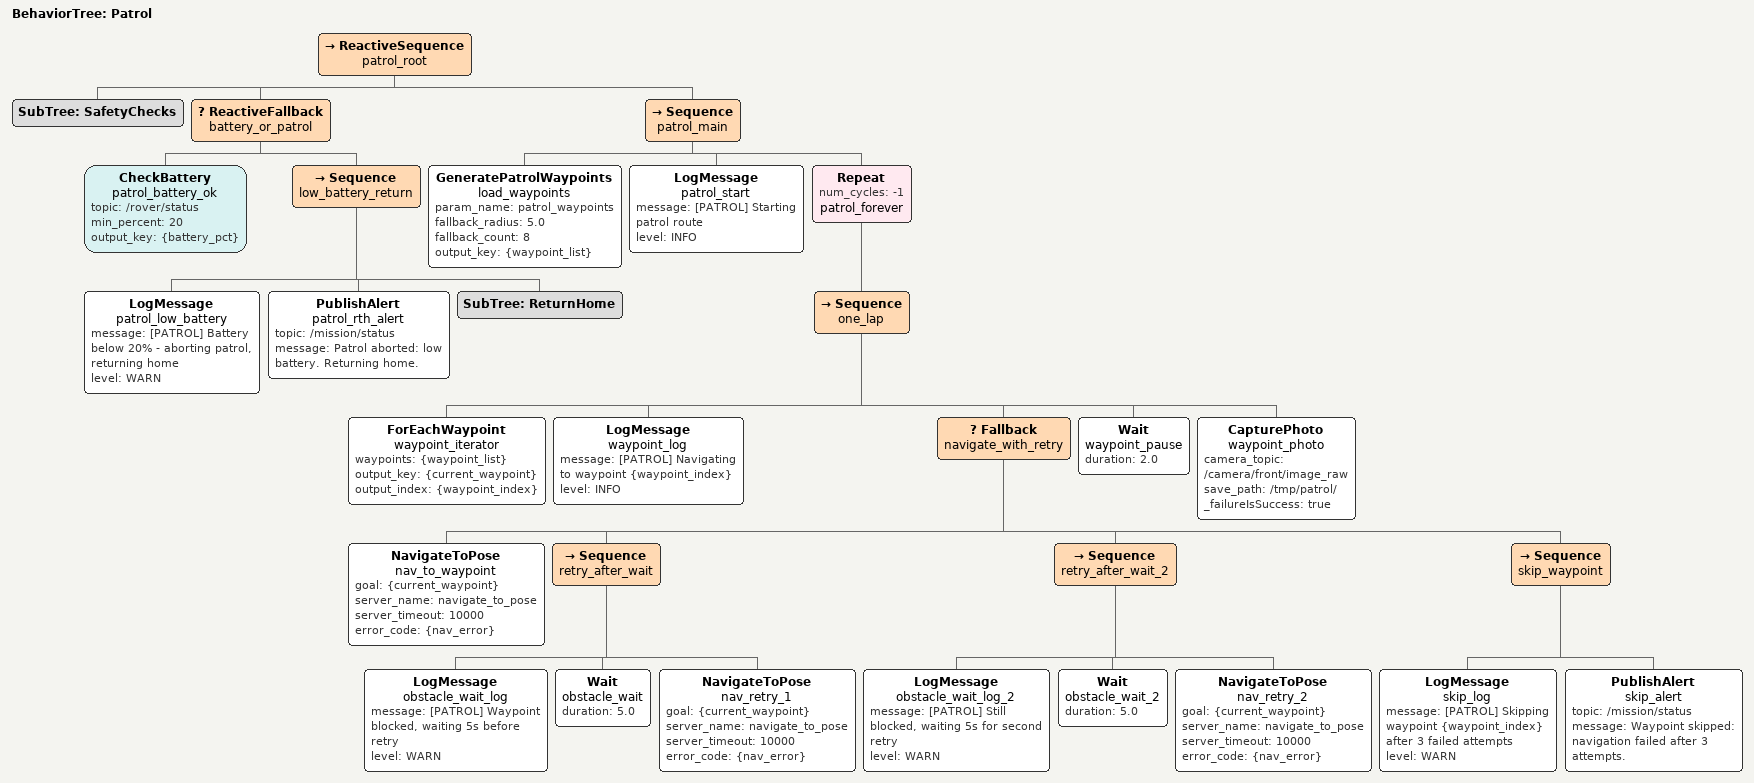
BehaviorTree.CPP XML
<?xml version="1.0" encoding="UTF-8"?>
<root BTCPP_format="4">

  <BehaviorTree ID="Patrol">
    <ReactiveSequence name="patrol_root">

      <!-- ===== SAFETY GATE (re-checked every tick) ===== -->
      <SubTree ID="SafetyChecks"/>

      <!-- ===== BATTERY-TRIGGERED RETURN HOME =====
           If battery drops below 20%, abort patrol and go home.
           ReactiveSequence re-checks this every tick. -->
      <ReactiveFallback name="battery_or_patrol">
        <CheckBattery name="patrol_battery_ok"
                       topic="/rover/status"
                       min_percent="20"
                       output_key="{battery_pct}"/>
        <!-- Battery low: switch to return home -->
        <Sequence name="low_battery_return">
          <LogMessage name="patrol_low_battery"
                      message="[PATROL] Battery below 20% - aborting patrol, returning home"
                      level="WARN"/>
          <PublishAlert name="patrol_rth_alert"
                        topic="/mission/status"
                        message="Patrol aborted: low battery. Returning home."/>
          <SubTree ID="ReturnHome"/>
        </Sequence>
      </ReactiveFallback>

      <!-- ===== MAIN PATROL LOOP ===== -->
      <Sequence name="patrol_main">

        <GeneratePatrolWaypoints name="load_waypoints"
                                  param_name="patrol_waypoints"
                                  fallback_radius="5.0"
                                  fallback_count="8"
                                  output_key="{waypoint_list}"/>

        <LogMessage name="patrol_start"
                    message="[PATROL] Starting patrol route"
                    level="INFO"/>

        <!-- Repeat the waypoint sequence forever (-1 = infinite) -->
        <Repeat num_cycles="-1" name="patrol_forever">
          <Sequence name="one_lap">

            <ForEachWaypoint name="waypoint_iterator"
                              waypoints="{waypoint_list}"
                              output_key="{current_waypoint}"
                              output_index="{waypoint_index}"/>

            <LogMessage name="waypoint_log"
                        message="[PATROL] Navigating to waypoint {waypoint_index}"
                        level="INFO"/>

            <!-- Navigate to the current waypoint with obstacle retry logic -->
            <Fallback name="navigate_with_retry">

              <!-- Attempt 1: direct navigation -->
              <NavigateToPose name="nav_to_waypoint"
                              goal="{current_waypoint}"
                              server_name="navigate_to_pose"
                              server_timeout="10000"
                              error_code="{nav_error}"/>

              <!-- Attempt 2: wait 5s for obstacle to clear, then retry -->
              <Sequence name="retry_after_wait">
                <LogMessage name="obstacle_wait_log"
                            message="[PATROL] Waypoint blocked, waiting 5s before retry"
                            level="WARN"/>
                <Wait name="obstacle_wait" duration="5.0"/>
                <NavigateToPose name="nav_retry_1"
                                goal="{current_waypoint}"
                                server_name="navigate_to_pose"
                                server_timeout="10000"
                                error_code="{nav_error}"/>
              </Sequence>

              <!-- Attempt 3: wait another 5s, try once more -->
              <Sequence name="retry_after_wait_2">
                <LogMessage name="obstacle_wait_log_2"
                            message="[PATROL] Still blocked, waiting 5s for second retry"
                            level="WARN"/>
                <Wait name="obstacle_wait_2" duration="5.0"/>
                <NavigateToPose name="nav_retry_2"
                                goal="{current_waypoint}"
                                server_name="navigate_to_pose"
                                server_timeout="10000"
                                error_code="{nav_error}"/>
              </Sequence>

              <!-- All attempts failed: skip this waypoint and continue -->
              <Sequence name="skip_waypoint">
                <LogMessage name="skip_log"
                            message="[PATROL] Skipping waypoint {waypoint_index} after 3 failed attempts"
                            level="WARN"/>
                <PublishAlert name="skip_alert"
                              topic="/mission/status"
                              message="Waypoint skipped: navigation failed after 3 attempts."/>
              </Sequence>

            </Fallback>

            <!-- Brief pause at waypoint (2s) for observation -->
            <Wait name="waypoint_pause" duration="2.0"/>

            <!-- Optional: capture a photo at each waypoint for logging -->
            <CapturePhoto name="waypoint_photo"
                           camera_topic="/camera/front/image_raw"
                           save_path="/tmp/patrol/"
                           _failureIsSuccess="true"/>

          </Sequence>
        </Repeat>

      </Sequence>

    </ReactiveSequence>
  </BehaviorTree>

  <!-- Include subtree definitions -->
  <include path="safety_subtree.xml"/>
  <include path="return_home.xml"/>

</root>
